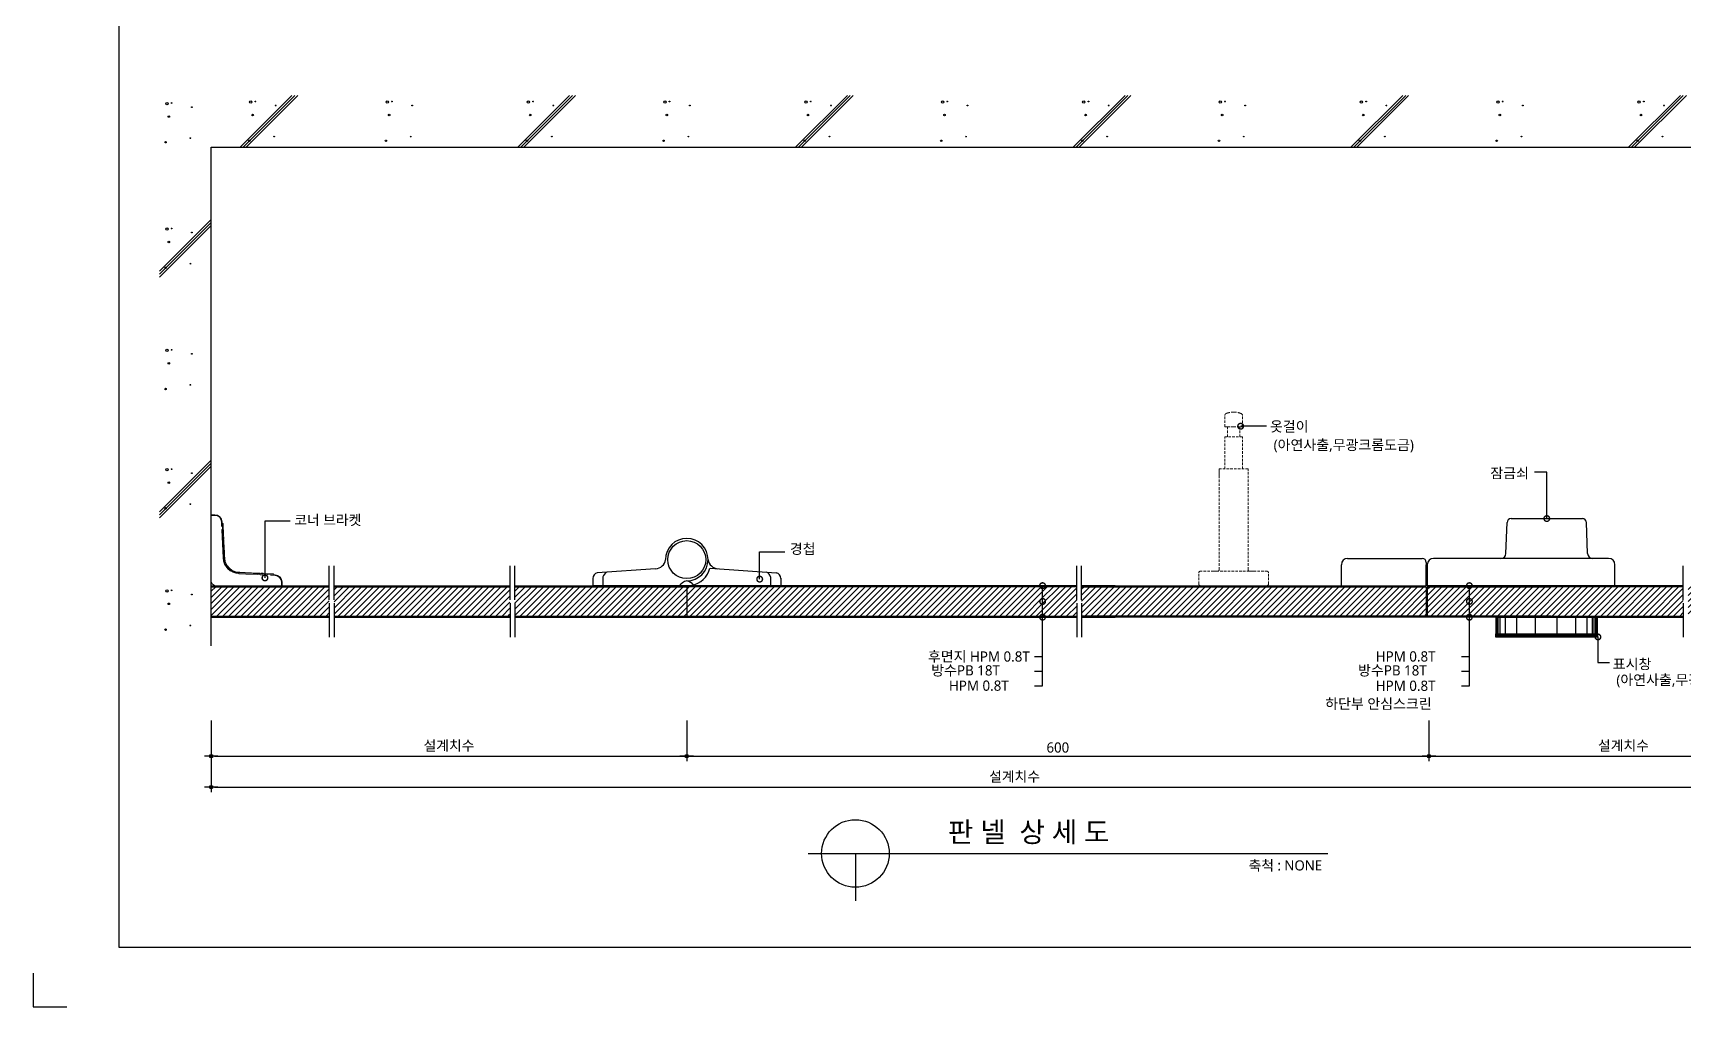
# Model space of a CAD drawing. Extents: x -256 to 8104, y -176 to 5714.
# Drawn here: x -256 to 4629, y -176 to 2705 of the extents above; entities that cross this region are included whole.
import ezdxf
from ezdxf.enums import TextEntityAlignment as Align

# ---------------------------------------------------------------- set-up
doc = ezdxf.new("R2010")
doc.units = 0
doc.header["$LTSCALE"] = 30
doc.linetypes.add('HIDDEN', pattern=[0.375, 0.25, -0.125])
doc.layers.get('0').update_dxf_attribs({"linetype": 'CONTINUOUS'})
doc.layers.get('DEFPOINTS').update_dxf_attribs({"linetype": 'CONTINUOUS'})
for name, color, linetype in [('02---제품선', 4, 'CONTINUOUS'), ('C', 2, 'CONTINUOUS'), ('DIM', 7, 'CONTINUOUS'), ('HID', 9, 'HIDDEN'), ('TIT', 3, 'CONTINUOUS'), ('경첩', 4, 'CONTINUOUS'), ('문자', 3, 'CONTINUOUS'), ('부자재', 4, 'CONTINUOUS'), ('잠금쇠(회전형)', 4, 'CONTINUOUS'), ('치수', 1, 'CONTINUOUS'), ('판넬', 2, 'CONTINUOUS'), ('해치', 8, 'CONTINUOUS')]:
    doc.layers.add(name, color=color, linetype=linetype)
doc.styles.add('돋움', font='malgun.ttf')
doc.dimstyles.new('10', dxfattribs={"dimscale": 10, "dimtxt": 3, "dimasz": 1, "dimexe": 1.5, "dimexo": 2, "dimgap": 1, "dimtad": 1, "dimdec": 0, "dimlunit": 6, "dimtxsty": '돋움', "dimblk": 'DIMDOT', "dimcen": -1, "dimdle": 1.5, "dimclrt": 3, "dimazin": 3, "dimtfac": 1, "dimtdec": 0, "dimtix": 1, "dimtmove": 2, "dimatfit": 3, "dimldrblk": 'DIMDOT', "dimarcsym": 0})
pattern_1 = [(45, (-3655.78, 5352.629), (-8.980256, 8.980256), [])]

# ---------------------------------------------------------------- blocks, each defined once
blk = doc.blocks.new('DIMDOT')
at = {"linetype": 'Continuous'}
blk.add_line((-2, 0), (2, 0), dxfattribs=at)
for radius in [0.5, 0.25]:
    blk.add_circle((0, 0), radius, dxfattribs=at)
blk = doc.blocks.new('*D66')
at = {"layer": 'DEFPOINTS', "color": 0}
for p in [(4997.6, 6128.1), (6404.7, 6128.1), (6404.7, 6002.4)]:
    blk.add_point(p, dxfattribs=at)
at = {"layer": 'DIM', "color": 0, "lineweight": -2, "ltscale": 10}
for p, q in [((4997.6, 6108.1), (4997.6, 5987.4)), ((6404.7, 6108.1), (6404.7, 5987.4)), ((5007.6, 6002.4), (6394.7, 6002.4))]:
    blk.add_line(p, q, dxfattribs=at)
at = {"layer": 'DIM', "color": 0, "lineweight": -2, "xscale": 10, "yscale": 10, "zscale": 10, "rotation": 180}
blk.add_blockref('DIMDOT', (4997.6, 6002.4), dxfattribs=at)
at = {"layer": 'DIM', "color": 0, "lineweight": -2, "xscale": 10, "yscale": 10, "zscale": 10}
blk.add_blockref('DIMDOT', (6404.7, 6002.4), dxfattribs=at)
at = {"layer": 'DIM', "color": 3, "insert": (5701.2, 6032.1), "char_height": 30, "attachment_point": 5, "style": '돋움'}
blk.add_mtext('설계치수', dxfattribs=at)
blk = doc.blocks.new('*D67')
at = {"layer": 'DEFPOINTS', "color": 0}
for p in [(4997.6, 6128.1), (9751.5, 6128.1), (9751.5, 5911)]:
    blk.add_point(p, dxfattribs=at)
at = {"layer": 'DIM', "color": 0, "lineweight": -2, "ltscale": 10}
for p, q in [((4997.6, 6108.1), (4997.6, 5896)), ((9751.5, 6108.1), (9751.5, 5896)), ((5007.6, 5911), (9741.5, 5911))]:
    blk.add_line(p, q, dxfattribs=at)
at = {"layer": 'DIM', "color": 0, "lineweight": -2, "xscale": 10, "yscale": 10, "zscale": 10, "rotation": 180}
blk.add_blockref('DIMDOT', (4997.6, 5911), dxfattribs=at)
at = {"layer": 'DIM', "color": 0, "lineweight": -2, "xscale": 10, "yscale": 10, "zscale": 10}
blk.add_blockref('DIMDOT', (9751.5, 5911), dxfattribs=at)
at = {"layer": 'DIM', "color": 3, "insert": (7374.6, 5940.6), "char_height": 30, "attachment_point": 5, "style": '돋움'}
blk.add_mtext('설계치수', dxfattribs=at)
blk = doc.blocks.new('_DOTSMALL')
at = {"color": 0, "linetype": 'ByBlock', "const_width": 0.5}
blk.add_lwpolyline([(-0.0625, 0, 1), (0.0625, 0, 1)], format="xyb", close=True, dxfattribs=at)
blk = doc.blocks.new('A$C63EC304E')
at = {"layer": '치수', "color": 1, "xscale": 2.5, "yscale": 2.5, "zscale": 2.5, "rotation": 234.3098741996962}
blk.add_blockref('_DOTSMALL', (0.31, 0.31), dxfattribs=at)
blk = doc.blocks.new('A$C2BC9653E')
at = {"layer": '치수', "xscale": 0.3333333333333333, "yscale": 0.3333333333333333, "zscale": 0.3333333333333333}
blk.add_blockref('A$C63EC304E', (0, 0), dxfattribs=at)
blk = doc.blocks.new('A$C7FC71301')
at = {"layer": '치수', "rotation": 180}
blk.add_blockref('A$C2BC9653E', (0.21, 0.21), dxfattribs=at)
blk = doc.blocks.new('A$C4A20372B')
at = {"layer": '치수'}
blk.add_blockref('A$C7FC71301', (0, 0), dxfattribs=at)
blk = doc.blocks.new('A$C566469F5')
at = {"layer": '치수'}
blk.add_blockref('A$C4A20372B', (0, 0), dxfattribs=at)
blk = doc.blocks.new('A$C7E317CD4')
at = {"layer": '해치', "xscale": 2, "yscale": 2, "zscale": 2}
blk.add_blockref('A$C566469F5', (0, 0), dxfattribs=at)
blk = doc.blocks.new('A$C601D7F27')
at = {"layer": '치수'}
blk.add_blockref('A$C7E317CD4', (0, 0), dxfattribs=at)
blk = doc.blocks.new('A$C38802C08')
at = {"layer": '치수'}
blk.add_blockref('A$C601D7F27', (0, 0), dxfattribs=at)
blk = doc.blocks.new('*D68')
at = {"layer": 'DEFPOINTS', "color": 0}
for p in [(8600.7, 6128.1), (9751.5, 6128.1), (9751.5, 6002.4)]:
    blk.add_point(p, dxfattribs=at)
at = {"layer": 'DIM', "color": 0, "lineweight": -2, "ltscale": 10}
for p, q in [((8600.7, 6108.1), (8600.7, 5987.4)), ((9751.5, 6108.1), (9751.5, 5987.4)), ((8610.7, 6002.4), (9741.5, 6002.4))]:
    blk.add_line(p, q, dxfattribs=at)
at = {"layer": 'DIM', "color": 0, "lineweight": -2, "xscale": 10, "yscale": 10, "zscale": 10, "rotation": 180}
blk.add_blockref('DIMDOT', (8600.7, 6002.4), dxfattribs=at)
at = {"layer": 'DIM', "color": 0, "lineweight": -2, "xscale": 10, "yscale": 10, "zscale": 10}
blk.add_blockref('DIMDOT', (9751.5, 6002.4), dxfattribs=at)
at = {"layer": 'DIM', "color": 3, "insert": (9176.1, 6032.1), "char_height": 30, "attachment_point": 5, "style": '돋움'}
blk.add_mtext('설계치수', dxfattribs=at)
blk = doc.blocks.new('*D69')
at = {"layer": 'DEFPOINTS', "color": 0}
for p in [(6404.7, 6128.1), (8600.7, 6128.1), (8600.7, 6002.4)]:
    blk.add_point(p, dxfattribs=at)
at = {"layer": 'DIM', "color": 0, "lineweight": -2, "ltscale": 10}
for p, q in [((6404.7, 6108.1), (6404.7, 5987.4)), ((8600.7, 6108.1), (8600.7, 5987.4)), ((6414.7, 6002.4), (8590.7, 6002.4))]:
    blk.add_line(p, q, dxfattribs=at)
at = {"layer": 'DIM', "color": 0, "lineweight": -2, "xscale": 10, "yscale": 10, "zscale": 10, "rotation": 180}
blk.add_blockref('DIMDOT', (6404.7, 6002.4), dxfattribs=at)
at = {"layer": 'DIM', "color": 0, "lineweight": -2, "xscale": 10, "yscale": 10, "zscale": 10}
blk.add_blockref('DIMDOT', (8600.7, 6002.4), dxfattribs=at)
at = {"layer": 'DIM', "color": 3, "insert": (7502.7, 6027.9), "char_height": 30, "attachment_point": 5, "style": '돋움'}
blk.add_mtext('600', dxfattribs=at)
blk = doc.blocks.new('A$C06B31977')
for p, q in [((1.26, 11.06), (1.26, 21.17)), ((1.26, 10.11), (1.26, 0))]:
    blk.add_line(p, q)
blk = doc.blocks.new('EDGE_01', base_point=(4726.3, 5436.3))
at = {"layer": '해치', "transparency": 33554687}
h = blk.add_hatch(dxfattribs=at)
h.set_pattern_fill('ANSI31', color=256, scale=4, style=0)
h.set_pattern_definition(pattern_1)
h.paths.add_polyline_path([(5346.7, 6455.2), (5346.7, 6464.7), (5346.7, 6503.4), (4997.6, 6503.4), (4997.6, 6416.8), (5346.7, 6416.8)])
h.paths.add_polyline_path([(5361.3, 6455.2), (5361.3, 6464.7), (5361.3, 6503.4), (5881.7, 6503.4), (5881.7, 6455.2), (5881.7, 6416.8), (5361.3, 6416.8)])
at = {"layer": '해치'}
h = blk.add_hatch(dxfattribs=at)
h.set_pattern_fill('ANSI31', color=256, scale=4)
h.set_pattern_definition(pattern_1)
h.paths.add_polyline_path([(6404.7, 6416.8), (6404.7, 6503.4), (5896.4, 6503.4), (5896.4, 6416.8)])
at = {"layer": '해치', "transparency": 33554687}
h = blk.add_hatch(dxfattribs=at)
h.set_pattern_fill('ANSI31', color=256, scale=4)
h.set_pattern_definition(pattern_1)
h.paths.add_polyline_path([(6404.7, 6503.4), (6404.7, 6416.8), (7457.7, 6416.8), (7457.7, 6458, -0.610943), (7456, 6461.3, -0.241509), (7457.7, 6462.2), (7457.7, 6503.4)])
h = blk.add_hatch(dxfattribs=at)
h.set_pattern_fill('ANSI31', color=256, scale=4)
h.set_pattern_definition(pattern_1)
h.paths.add_polyline_path([(7558.4, 6503.4), (7457.7, 6503.4), (7457.7, 6462.2, -0.610943), (7459.4, 6458.9, -0.241509), (7457.7, 6458), (7457.7, 6416.8), (7558.4, 6416.8)])
h = blk.add_hatch(dxfattribs=at)
h.set_pattern_fill('ANSI31', color=256, scale=4)
h.set_pattern_definition(pattern_1)
h.paths.add_polyline_path([(8592.7, 6416.8), (8592.7, 6503.4), (7672.6, 6503.4), (7573, 6503.4), (7573, 6464.7), (7573, 6455.2), (7573, 6416.8), (7672.6, 6416.8)])
h = blk.add_hatch(dxfattribs=at)
h.set_pattern_fill('ANSI31', color=256, scale=4, style=0)
h.set_pattern_definition(pattern_1)
h.paths.add_polyline_path([(9367.6, 6455.2), (9367.6, 6464.7), (9367.6, 6503.4), (9751.5, 6503.4), (9751.5, 6416.8), (9367.6, 6416.8)])
edge = h.paths.add_edge_path()
edge.add_line((9353, 6455.2), (9353, 6464.7))
edge.add_line((9353, 6464.7), (9353, 6503.4))
edge.add_line((9353, 6503.4), (8720.5, 6503.4))
edge.add_line((8720.5, 6503.4), (8720.5, 6462.2))
edge.add_arc((8720.5, 6460.1), 2.08, -35.6901, 90, ccw=False)
edge.add_arc((8720.5, 6460.1), 2.08, 270, 324.3099, ccw=False)
edge.add_line((8720.5, 6458), (8720.5, 6416.8))
edge.add_line((8720.5, 6416.8), (9353, 6416.8))
edge.add_line((9353, 6416.8), (9353, 6455.2))
h.paths.add_polyline_path([(8595.7, 6503.4), (8595.7, 6416.8), (8720.5, 6416.8), (8720.5, 6458, -0.610943), (8718.9, 6461.3, -0.241509), (8720.5, 6462.2), (8720.5, 6503.4)])
h.paths.add_polyline_path([(10169.2, 6503.4), (9751.5, 6503.4), (9751.5, 6416.8), (10169.2, 6416.8)])
for p, q in [((4997.6, 7803.8), (10169.2, 7803.8)), ((4997.6, 6328.8), (4997.6, 7803.8))]:
    blk.add_line(p, q)
at = {"color": 2}
for p, q in [((6404.7, 6506.8), (6404.7, 6413.4)), ((8592.7, 6503.4), (8592.7, 6416.8)), ((8595.7, 6503.4), (8595.7, 6416.8)), ((4470.4, 5360.6), (4470.4, 5260.6)), ((4470.4, 5360.6), (4470.4, 5260.6)), ((4470.4, 5360.6), (4470.4, 5260.6)), ((4470.4, 5360.6), (4470.4, 5260.6)), ((4470.4, 5260.6), (4570.4, 5260.6))]:
    blk.add_line(p, q, dxfattribs=at)
for points in [[(4725.6, 10974.7), (11977.9, 10974.7), (11977.9, 5436.4), (4725.6, 5436.4)], [(4725.6, 10974.7), (11977.9, 10974.7), (11977.9, 5436.4), (4725.6, 5436.4)], [(4725.6, 10974.7), (12707.5, 10974.7), (12707.5, 5436.4), (4725.6, 5436.4)]]:
    blk.add_lwpolyline(points, close=True, dxfattribs=at)
at = {"layer": '02---제품선'}
for p, q in [((8828.4, 6601.9), (8831.6, 6693.3)), ((8844, 6705.3), (9054.5, 6705.3)), ((9070.1, 6601.9), (9066.9, 6693.3)), ((8341.4, 6568.8), (8341.4, 6506.8)), ((8360.1, 6587.4), (8580.3, 6587.4)), ((8592.7, 6575), (8592.7, 6506.8)), ((8592.7, 6506.8), (8592.7, 6568.8)), ((8595.7, 6568.8), (8595.7, 6506.8)), ((8800.4, 6587.4), (8614.3, 6587.4)), ((8813.4, 6587.4), (8800.4, 6587.4)), ((9085.1, 6587.4), (8813.4, 6587.4)), ((9132.2, 6587.4), (9085.1, 6587.4)), ((9150.8, 6506.8), (9150.8, 6568.8)), ((8341.4, 6506.8), (8592.7, 6506.8)), ((9150.8, 6506.8), (8595.7, 6506.8))]:
    blk.add_line(p, q, dxfattribs=at)
for centre, radius, start, end in [((8844, 6692.9), 12.4, 90, 178), ((9054.5, 6692.9), 12.4, 2, 90), ((8813.4, 6602.4), 15, 270, 358), ((9085.1, 6602.4), 15, 182, 270), ((8360.1, 6568.8), 18.6, 90, 180), ((8580.3, 6575), 12.4, 0, 90), ((8614.3, 6568.8), 18.6, 90, 180), ((9132.2, 6568.8), 18.6, 0, 90)]:
    blk.add_arc(centre, radius, start, end, dxfattribs=at)
at = {"layer": 'C'}
for p, q in [((4997.6, 6503.4), (5346.7, 6503.4)), ((5361.3, 6503.4), (5881.7, 6503.4)), ((5896.4, 6503.4), (6404.7, 6503.4)), ((7558.4, 6503.4), (6404.7, 6503.4)), ((7573, 6503.4), (8592.7, 6503.4)), ((7672.6, 6503.4), (7573, 6503.4)), ((8595.7, 6503.4), (8962.7, 6503.4)), ((9353, 6503.4), (8962.7, 6503.4)), ((4997.6, 6416.8), (5346.7, 6416.8)), ((5361.3, 6416.8), (5881.7, 6416.8)), ((5896.4, 6416.8), (6421, 6416.8)), ((6404.7, 6416.8), (7558.4, 6416.8)), ((8592.7, 6416.8), (7573, 6416.8)), ((7573, 6416.8), (7672.6, 6416.8)), ((8962.7, 6416.8), (8595.7, 6416.8)), ((8962.7, 6416.8), (9353, 6416.8))]:
    blk.add_line(p, q, dxfattribs=at)
at = {"layer": 'HID', "lineweight": 15}
for p, q in [((7996.8, 6976.9), (7996.8, 7012.5)), ((8048.7, 6976.9), (8048.7, 7012.5)), ((7996.8, 6976.9), (8004.7, 6976.9)), ((7996.8, 6852.1), (7996.8, 6947.1)), ((8048.7, 6947.1), (7996.8, 6947.1)), ((8004.7, 6976.9), (8022.8, 6976.9)), ((8004.7, 6976.9), (8004.7, 6947.1)), ((8040.8, 6976.9), (8022.8, 6976.9)), ((8048.7, 6976.9), (8040.8, 6976.9)), ((8040.8, 6976.9), (8040.8, 6947.1)), ((8048.7, 6852.1), (8048.7, 6947.1)), ((8065.4, 6852.1), (7980.1, 6852.1)), ((7980.1, 6828.4), (7980.1, 6852.1)), ((7980.1, 6554.5), (7980.1, 6852.1)), ((8065.4, 6554.5), (8065.4, 6852.1)), ((7975.1, 6549.5), (7924.5, 6549.5)), ((8080.4, 6549.5), (7965.1, 6549.5)), ((8070.4, 6549.5), (8121, 6549.5)), ((7919.5, 6511.8), (7919.5, 6544.5)), ((8121, 6506.8), (7924.5, 6506.8)), ((8126, 6511.8), (8126, 6544.5)), ((8674.3, 6506.8), (8706, 6506.8)), ((8706, 6506.8), (8896, 6506.8))]:
    blk.add_line(p, q, dxfattribs=at)
for centre, radius, start, end in [((8005.5, 7007.2), 10.2, 101.3021, 148.9655), ((8027.7, 6935.1), 85.6, 93.3455, 106.4545), ((8017.8, 6935.1), 85.6, 73.5455, 86.6545), ((8040, 7007.2), 10.2, 31.0345, 78.6979), ((7924.5, 6544.5), 5, 90, 180), ((7975.1, 6554.5), 5, 270, 0), ((8070.4, 6554.5), 5, 180, 270), ((8121, 6544.5), 5, 0, 90), ((7924.5, 6511.8), 5, 180, 270), ((8121, 6511.8), 5, 270, 0)]:
    blk.add_arc(centre, radius, start, end, dxfattribs=at)
at = {"layer": 'TIT', "color": 7}
for p, q in [((6763.7, 5714.6), (8301.5, 5714.6)), ((6903.7, 5714.6), (6903.7, 5574.6))]:
    blk.add_line(p, q, dxfattribs=at)
blk.add_circle((6903.7, 5714.6), 100, dxfattribs=at)
at = {"layer": '경첩', "color": 4, "linetype": 'Continuous', "lineweight": 15}
for p, q in [((4997.6, 6716.8), (5008.3, 6716.8)), ((4997.6, 6714.4), (4997.6, 6716.8)), ((4997.6, 6694.4), (4997.6, 6714.4)), ((5008.3, 6714.4), (4997.6, 6714.4)), ((4997.6, 6691.1), (4997.6, 6693.4)), ((5008.3, 6714.4), (5008.3, 6716.8)), ((5028.5, 6682.3), (5027.8, 6695.8)), ((5030.2, 6695.9), (5031.3, 6672.5)), ((4997.6, 6691.1), (4997.6, 6520.8)), ((5032.9, 6588.7), (5028.9, 6672.4)), ((5032, 6691.3), (5030.5, 6689.8)), ((5033, 6685.7), (5030.8, 6683.5)), ((5031.3, 6672.5), (5035.2, 6588.8)), ((5034.2, 6660.5), (5031.9, 6658.2)), ((5034.5, 6654.2), (5032.2, 6651.9)), ((5034.6, 6651), (5032.4, 6648.8)), ((5034.9, 6644.7), (5032.7, 6642.5)), ((5033, 6685.7), (5034.2, 6660.5)), ((5034.6, 6651), (5034.9, 6644.7)), ((5035.1, 6641.6), (5032.8, 6639.3)), ((5036.3, 6614.8), (5034.1, 6612.6)), ((5036.3, 6614.7), (5034.1, 6612.5)), ((5036.5, 6610.8), (5034.3, 6608.5)), ((5036.6, 6608.5), (5034.4, 6606.3)), ((5037, 6600), (5034.8, 6597.7)), ((5037.1, 6599), (5034.8, 6596.8)), ((5037.2, 6595.9), (5035, 6593.6)), ((5037.3, 6594.9), (5035, 6592.7)), ((5035.1, 6641.6), (5036.3, 6614.8)), ((5036.3, 6614.7), (5036.5, 6610.8)), ((5036.6, 6608.5), (5037, 6600)), ((5037, 6600), (5037.1, 6599)), ((5037.1, 6599), (5037.2, 6595.9)), ((5037.2, 6595.9), (5037.3, 6594.9)), ((5037.3, 6594.9), (5037.5, 6588.9)), ((5037.7, 6586.4), (5035.6, 6584.3)), ((5038, 6584.4), (5036, 6582.3)), ((5038.7, 6580.9), (5036.7, 6579)), ((5036.8, 6578.9), (5038.7, 6580.9)), ((5040.1, 6576), (5038.3, 6574.2)), ((5041.6, 6572.3), (5039.9, 6570.5)), ((5042.7, 6570.1), (5041, 6568.3)), ((5045.2, 6566), (5043.6, 6564.3)), ((5046.6, 6564), (5045, 6562.4)), ((5056.8, 6554.4), (5055.1, 6552.7)), ((5058.8, 6553.1), (5057.1, 6551.4)), ((5063.1, 6550.8), (5061.3, 6549.1)), ((5065.4, 6549.8), (5063.6, 6548)), ((5070.4, 6548.2), (5068.5, 6546.3)), ((5079.7, 6546.7), (5082, 6546.6)), ((5079.8, 6546.7), (5135.6, 6544.1)), ((5082, 6546.6), (5079.8, 6544.4)), ((5011.6, 6506.8), (5181.9, 6506.8)), ((5163.3, 6538.1), (5079.5, 6542)), ((5079.6, 6544.4), (5163.4, 6540.4)), ((5135.6, 6544.1), (5133.3, 6541.8)), ((5141.9, 6543.8), (5139.6, 6541.5)), ((5145, 6543.6), (5142.8, 6541.4)), ((5151.3, 6543.3), (5149.1, 6541.1)), ((5151.3, 6543.3), (5181.3, 6541.9)), ((5163.4, 6540.4), (5186.7, 6539.3)), ((5186.6, 6537), (5173.1, 6537.6)), ((5182.1, 6541.1), (5180.6, 6539.6)), ((5182.1, 6541.1), (5181.3, 6541.9)), ((5184.3, 6506.8), (5181.9, 6506.8)), ((5205.3, 6506.8), (5185.2, 6506.8)), ((5205.3, 6506.8), (5205.3, 6517.4)), ((5205.3, 6517.4), (5207.6, 6517.4)), ((5207.6, 6506.8), (5205.3, 6506.8)), ((5207.6, 6517.4), (5207.6, 6506.8))]:
    blk.add_line(p, q, dxfattribs=at)
at = {"layer": '경첩', "color": 4, "linetype": 'Continuous', "lineweight": 15, "flags": 128}
for points in [[(5027.8, 6695.8), (5028.3, 6695.8), (5028.7, 6695.8), (5029.1, 6695.8), (5029.5, 6695.8), (5029.8, 6695.9), (5030, 6695.9), (5030.1, 6695.9), (5030.2, 6695.9)], [(5031.3, 6672.5), (5031.2, 6672.5), (5031.1, 6672.5), (5030.9, 6672.5), (5030.6, 6672.5), (5030.2, 6672.5), (5029.8, 6672.5), (5029.4, 6672.5), (5028.9, 6672.4)], [(5032.8, 6690.5), (5032.6, 6690.6), (5032.4, 6690.8), (5032.3, 6690.9), (5032.2, 6691.1), (5032.1, 6691.1), (5032, 6691.2), (5032, 6691.2), (5032, 6691.3)], [(5032.8, 6690.5), (5032.8, 6689.5), (5032.9, 6688.3), (5032.9, 6687), (5033, 6685.7)], [(5034.2, 6660.5), (5034.2, 6659.2), (5034.3, 6658.1), (5034.3, 6657), (5034.4, 6656), (5034.4, 6655.2), (5034.4, 6654.7), (5034.5, 6654.3), (5034.5, 6654.2)], [(5036.3, 6614.8), (5036.3, 6614.8), (5036.3, 6614.7)], [(5036.5, 6610.8), (5036.5, 6610.1), (5036.6, 6609.3), (5036.6, 6608.5)], [(5035.2, 6588.8), (5035.2, 6588.8), (5035, 6588.8), (5034.8, 6588.8), (5034.5, 6588.8), (5034.2, 6588.7), (5033.8, 6588.7), (5033.3, 6588.7), (5032.9, 6588.7)], [(5037.7, 6586.4), (5037.9, 6584.9), (5038, 6584.4)], [(5038.7, 6580.9), (5038.7, 6580.9), (5038.7, 6580.9)], [(5079.6, 6544.4), (5079.6, 6544.3), (5079.6, 6544.2), (5079.6, 6544), (5079.6, 6543.7), (5079.6, 6543.3), (5079.6, 6542.9), (5079.5, 6542.5), (5079.5, 6542)], [(5135.6, 6544.1), (5136.7, 6544), (5137.7, 6544), (5138.7, 6543.9), (5139.6, 6543.9), (5140.4, 6543.8), (5141, 6543.8), (5141.5, 6543.8), (5141.8, 6543.8), (5141.9, 6543.8)], [(5145, 6543.6), (5145.1, 6543.6), (5145.5, 6543.6), (5146.1, 6543.6), (5146.9, 6543.5), (5147.8, 6543.5), (5148.9, 6543.4), (5150.1, 6543.4), (5151.3, 6543.3)], [(5163.4, 6540.4), (5163.4, 6540.4), (5163.4, 6540.2), (5163.4, 6540), (5163.3, 6539.7), (5163.3, 6539.4), (5163.3, 6539), (5163.3, 6538.6), (5163.3, 6538.1)], [(5186.6, 6537), (5186.6, 6537.5), (5186.6, 6537.9), (5186.7, 6538.3), (5186.7, 6538.6), (5186.7, 6538.9), (5186.7, 6539.1), (5186.7, 6539.3), (5186.7, 6539.3)]]:
    blk.add_lwpolyline(points, dxfattribs=at)
at = {"layer": '경첩', "color": 4, "linetype": 'Continuous', "lineweight": 15}
for centre, radius, start, end in [((5008.3, 6694.8), 21.9, 2.6983, 90), ((5008.3, 6694.8), 19.6, 2.6983, 90), ((5081.8, 6591), 49, 182.6983, 267.3017), ((5081.8, 6591), 46.7, 182.6983, 267.3017), ((5081.8, 6591), 44.3, 182.6983, 185.9088), ((5081.8, 6591), 44.3, 188.6056, 193.1623), ((5081.8, 6591), 44.3, 193.2431, 199.766), ((5081.8, 6591), 44.3, 199.766, 204.9948), ((5081.8, 6591), 44.3, 208.1736, 214.3849), ((5081.8, 6591), 44.3, 214.3855, 217.4388), ((5081.8, 6591), 44.3, 217.4392, 235.6151), ((5081.8, 6591), 44.3, 235.6142, 238.7009), ((5081.8, 6591), 44.3, 238.7002, 245.0052), ((5081.8, 6591), 44.3, 248.2494, 255.0002), ((5081.8, 6591), 44.3, 255, 267.3017), ((5011.6, 6520.8), 14, 180, 270), ((5185.7, 6517.4), 19.6, 0, 87.3017), ((5185.7, 6517.4), 21.9, 0, 87.3017)]:
    blk.add_arc(centre, radius, start, end, dxfattribs=at)
at = {"layer": '부자재'}
for p, q in [((6312.5, 6556.8), (6139.7, 6544.7)), ((6473.5, 6558.8), (6669.4, 6544.8)), ((6126.7, 6528.9), (6126.7, 6506.8)), ((6404.7, 6506.8), (6126.7, 6506.8)), ((6156.7, 6532.9), (6156.7, 6506.8)), ((6418.9, 6506.8), (6682.8, 6506.8)), ((6652.8, 6532.9), (6652.8, 6506.8)), ((6682.8, 6528.9), (6682.8, 6506.8))]:
    blk.add_line(p, q, dxfattribs=at)
at = {"layer": '부자재', "color": 1}
blk.add_circle((6404.7, 6583.8), 56.2, dxfattribs=at)
at = {"layer": '부자재'}
for centre, radius, start, end in [((6404.7, 6583.8), 63, 270, 180), ((6177.1, 6527.3), 21.2, 113.4077, 164.5497), ((6311, 6587.8), 31, 272.9231, 352.4724), ((6406.9, 6575.4), 68.6, 280.084, 345.9792), ((6498.5, 6587.8), 31, 187.5276, 267.0769), ((6632.3, 6527.3), 21.2, 15.4503, 67.3004), ((6143.5, 6528.4), 16.8, 101.7765, 181.6712), ((6413.3, 6482.2), 39.5, 102.5267, 141.5475), ((6396.2, 6482.2), 39.5, 43.1003, 77.4733), ((6666, 6528.4), 16.8, 358.3288, 78.2235)]:
    blk.add_arc(centre, radius, start, end, dxfattribs=at)
at = {"layer": '잠금쇠(회전형)', "linetype": 'Continuous', "lineweight": 15}
for p, q in [((8799, 6412.8), (9099.4, 6412.8)), ((8799, 6412.8), (8799, 6364.5)), ((8799.9, 6412.8), (8799.9, 6364.5)), ((9099.4, 6412.8), (9099.4, 6364.5)), ((8798, 6364.5), (9100.4, 6364.5)), ((8798, 6355.2), (8798, 6364.5)), ((8798, 6355.5), (9100.4, 6355.5)), ((9100.4, 6355.2), (9100.4, 6364.5))]:
    blk.add_line(p, q, dxfattribs=at)
at = {"layer": '치수'}
for p, q in [((8119.7, 6978.4), (8043.7, 6978.4)), ((8949.2, 6842.5), (8912.6, 6842.5)), ((8949.2, 6705.3), (8949.2, 6842.5)), ((5157.1, 6698.4), (5231.2, 6698.4)), ((5157.1, 6530), (5157.1, 6698.4)), ((6620.3, 6526), (6620.3, 6606.9)), ((6620.3, 6606.9), (6694.5, 6606.9)), ((7457.7, 6210.2), (7457.7, 6506.8)), ((8720.5, 6210.2), (8720.5, 6506.8)), ((9100.4, 6355.2), (9100.4, 6279.4)), ((7433.9, 6297), (7457.7, 6297)), ((7433.9, 6253.5), (7457.7, 6253.5)), ((8696.8, 6297), (8720.5, 6297)), ((8696.8, 6253.5), (8720.5, 6253.5)), ((9100.4, 6279.4), (9134.7, 6279.4)), ((7433.9, 6210.2), (7457.7, 6210.2)), ((8696.8, 6210.2), (8720.5, 6210.2))]:
    blk.add_line(p, q, dxfattribs=at)
at = {"layer": '판넬', "color": 1}
for p, q in [((4997.6, 6506.8), (5346.7, 6506.8)), ((5361.3, 6506.8), (5881.7, 6506.8)), ((5896.4, 6506.8), (6384.3, 6506.8)), ((7558.4, 6506.8), (6404.7, 6506.8)), ((7573, 6506.8), (8590.7, 6506.8)), ((7672.6, 6506.8), (7573, 6506.8)), ((8600.7, 6506.8), (8962.7, 6506.8)), ((9353, 6506.8), (8962.7, 6506.8)), ((4997.6, 6413.4), (5346.7, 6413.4)), ((5361.3, 6413.4), (5881.7, 6413.4)), ((5896.4, 6413.4), (6424.3, 6413.4)), ((6404.7, 6413.4), (7558.4, 6413.4)), ((8595.7, 6413.4), (7573, 6413.4)), ((7573, 6413.4), (7672.6, 6413.4)), ((8962.7, 6413.4), (8595.7, 6413.4)), ((8962.7, 6413.4), (9353, 6413.4))]:
    blk.add_line(p, q, dxfattribs=at)
at = {"layer": '해치'}
for p, q in [((5083.5, 7803.8), (5236.7, 7956.9)), ((5101.2, 7803.8), (5254.3, 7956.9)), ((5905.1, 7803.8), (6058.2, 7956.9)), ((5922.7, 7803.8), (6075.9, 7956.9)), ((6726.7, 7803.8), (6879.8, 7956.9)), ((6744.3, 7803.8), (6897.5, 7956.9)), ((7548.2, 7803.8), (7701.4, 7956.9)), ((7565.9, 7803.8), (7719, 7956.9)), ((8369.8, 7803.8), (8522.9, 7956.9)), ((8387.5, 7803.8), (8540.6, 7956.9)), ((9191.4, 7803.8), (9344.5, 7956.9)), ((9209, 7803.8), (9362.2, 7956.9)), ((4844.5, 7436.9), (4997.6, 7590)), ((4844.5, 7419.3), (4997.6, 7572.4)), ((4844.5, 6725.3), (4997.6, 6878.4)), ((4844.5, 6707.6), (4997.6, 6860.8)), ((8801.8, 6412.8), (8801.8, 6364.5)), ((8804.8, 6412.8), (8804.8, 6364.5)), ((8810, 6412.8), (8810, 6364.5)), ((8826.3, 6412.8), (8826.3, 6364.5)), ((8859.6, 6412.8), (8859.6, 6364.5)), ((8915.1, 6412.8), (8915.1, 6364.5)), ((8978.8, 6412.8), (8978.8, 6364.5)), ((9034.4, 6412.8), (9034.4, 6364.5)), ((9067.7, 6412.8), (9067.7, 6364.5)), ((9084, 6412.8), (9084, 6364.5)), ((9088.5, 6412.8), (9088.5, 6364.5)), ((9093.7, 6412.8), (9093.7, 6364.5)), ((9096.7, 6412.8), (9096.7, 6364.5)), ((9098.6, 6412.8), (9098.6, 6364.5)), ((8798, 6361.4), (9100.4, 6361.4)), ((8798, 6359.8), (9100.4, 6359.8)), ((8798, 6358.3), (9100.4, 6358.3)), ((8798, 6357.3), (9100.4, 6357.3)), ((8798, 6356.4), (9100.4, 6356.4)), ((8798, 6355.2), (9100.4, 6355.2))]:
    blk.add_line(p, q, dxfattribs=at)
at = {"layer": '해치', "color": 2}
for p, q in [((5092.4, 7803.8), (5245.5, 7956.9)), ((5913.9, 7803.8), (6067.1, 7956.9)), ((6735.5, 7803.8), (6888.6, 7956.9)), ((7557.1, 7803.8), (7710.2, 7956.9)), ((8378.6, 7803.8), (8531.8, 7956.9)), ((9200.2, 7803.8), (9353.3, 7956.9)), ((4844.5, 7428.1), (4997.6, 7581.2)), ((4844.5, 6716.5), (4997.6, 6869.6))]:
    blk.add_line(p, q, dxfattribs=at)
at = {"layer": '해치'}
for centre, radius in [((4866.6, 7933), 3.36), ((4880.5, 7934.6), 1.12), ((4940.5, 7922.6), 1.12), ((5114.5, 7937.4), 3.36), ((5128.4, 7938.9), 1.12), ((5188.4, 7927), 1.12), ((5518.5, 7937.4), 3.36), ((5532.4, 7938.9), 1.12), ((5592.4, 7927), 1.12), ((5936, 7937.4), 3.36), ((5949.9, 7938.9), 1.12), ((6009.9, 7927), 1.12), ((6340.1, 7937.4), 3.36), ((6353.9, 7938.9), 1.12), ((6413.9, 7927), 1.12), ((6757.6, 7937.4), 3.36), ((6771.5, 7938.9), 1.12), ((6831.5, 7927), 1.12), ((7161.6, 7937.4), 3.36), ((7175.5, 7938.9), 1.12), ((7235.5, 7927), 1.12), ((7579.2, 7937.4), 3.36), ((7593.1, 7938.9), 1.12), ((7653.1, 7927), 1.12), ((7983.2, 7937.4), 3.36), ((7997.1, 7938.9), 1.12), ((8057.1, 7927), 1.12), ((8400.8, 7937.4), 3.36), ((8414.7, 7938.9), 1.12), ((8474.7, 7927), 1.12), ((8804.8, 7937.4), 3.36), ((8818.7, 7938.9), 1.12), ((8878.7, 7927), 1.12), ((9222.3, 7937.4), 3.36), ((9236.2, 7938.9), 1.12), ((9296.2, 7927), 1.12), ((4872.2, 7894.6), 2.24), ((5120.1, 7899), 2.24), ((5524.1, 7899), 2.24), ((5941.6, 7899), 2.24), ((6345.7, 7899), 2.24), ((6763.2, 7899), 2.24), ((7167.2, 7899), 2.24), ((7584.8, 7899), 2.24), ((7988.8, 7899), 2.24), ((8406.4, 7899), 2.24), ((8810.4, 7899), 2.24), ((9227.9, 7899), 2.24), ((4862.6, 7818.6), 2.24), ((4936, 7830.9), 1.12), ((5110.4, 7822.9), 2.24), ((5183.9, 7835.2), 1.12), ((5514.5, 7822.9), 2.24), ((5587.9, 7835.2), 1.12), ((5932, 7822.9), 2.24), ((6005.5, 7835.2), 1.12), ((6336, 7822.9), 2.24), ((6409.5, 7835.2), 1.12), ((6753.6, 7822.9), 2.24), ((6827, 7835.2), 1.12), ((7157.6, 7822.9), 2.24), ((7231, 7835.2), 1.12), ((7575.2, 7822.9), 2.24), ((7648.6, 7835.2), 1.12), ((7979.2, 7822.9), 2.24), ((8052.6, 7835.2), 1.12), ((8396.7, 7822.9), 2.24), ((8470.2, 7835.2), 1.12), ((8800.8, 7822.9), 2.24), ((8874.2, 7835.2), 1.12), ((9218.3, 7822.9), 2.24), ((9291.8, 7835.2), 1.12), ((4866.6, 7561.7), 3.36), ((4872.2, 7523.3), 2.24), ((4880.5, 7563.2), 1.12), ((4940.5, 7551.3), 1.12), ((4862.6, 7447.2), 2.24), ((4936, 7459.5), 1.12), ((4866.6, 7203), 3.36), ((4880.5, 7204.5), 1.12), ((4940.5, 7192.6), 1.12), ((4872.2, 7164.6), 2.24), ((4862.6, 7088.5), 2.24), ((4936, 7100.8), 1.12), ((4866.6, 6850), 3.36), ((4880.5, 6851.6), 1.12), ((4940.5, 6839.6), 1.12), ((4872.2, 6811.7), 2.24), ((4936, 6747.9), 1.12), ((4862.6, 6735.6), 2.24), ((4866.6, 6491.3), 3.36), ((4872.2, 6453), 2.24), ((4880.5, 6492.9), 1.12), ((4940.5, 6481), 1.12), ((4862.6, 6376.9), 2.24), ((4936, 6389.2), 1.12)]:
    blk.add_circle(centre, radius, dxfattribs=at)
at = {"xscale": 10, "yscale": 10, "zscale": 10}
for p in [(5334.1, 6354.1), (5348.7, 6354.1), (5869.2, 6354.1), (5883.8, 6354.1), (7545.9, 6354.1), (7560.5, 6354.1), (9340.4, 6354.1)]:
    blk.add_blockref('A$C06B31977', p, dxfattribs=at)
at = {"layer": '치수', "xscale": 20, "yscale": 20, "zscale": 20}
for p in [(5152.4, 6525.6), (6616.2, 6521.9)]:
    blk.add_blockref('A$C38802C08', p, dxfattribs=at)
at = {"layer": '해치', "yscale": 20, "zscale": 20}
for p, xscale in [((8047.8, 6974.2), -20), ((8945.1, 6701.1), 20), ((9096.3, 6351), 20)]:
    blk.add_blockref('A$C38802C08', p, dxfattribs=dict(at, xscale=xscale))
at = {"layer": '해치', "xscale": 20, "yscale": 20, "zscale": 20, "rotation": 90}
for p in [(7461.7, 6502.6), (8724.5, 6502.6), (7461.9, 6455.9), (8724.7, 6455.9), (7461.7, 6409.3), (8724.5, 6409.3)]:
    blk.add_blockref('A$C38802C08', p, dxfattribs=at)
at = {"layer": 'TIT', "style": '돋움'}
blk.add_text('판 넬  상 세 도', height=60, dxfattribs=at).set_placement((7655.5, 5748.1), align=Align.RIGHT)
blk.add_text('축척 : NONE', height=30, dxfattribs=at).set_placement((8066.9, 5664.3))
at = {"layer": '문자', "style": '돋움'}
for s, height, p in [('옷걸이', 30.34, (8187.5, 6978.2)), ('(아연사출,무광크롬도금)', 30.337, (8348.6, 6921.8)), ('잠금쇠', 30.34, (8839.4, 6840.1)), ('후면지 HPM 0.8T', 30.337, (7268.9, 6297.7)), ('HPM 0.8T', 30.34, (8531.7, 6297.5)), ('방수PB 18T', 30.34, (7229.7, 6256.6)), ('방수PB 18T', 30.34, (8492.6, 6256.6)), ('표시창', 30.34, (9201.6, 6275.5)), ('HPM 0.8T', 30.34, (7268.9, 6211)), ('HPM 0.8T', 30.34, (8531.7, 6210.7)), ('(아연사출,무광크롬도금)', 30.337, (9362.7, 6226.7)), ('하단부 안심스크린', 30.34, (8451.3, 6157.9))]:
    blk.add_text(s, height=height, dxfattribs=at).set_placement(p, align=Align.MIDDLE)
for s, p in [('코너 브라켓', (5243.4, 6686.1)), ('경첩', (6710.1, 6600.7))]:
    blk.add_text(s, height=30, dxfattribs=at).set_placement(p)
at = {"layer": 'DIM', "ltscale": 10}
for base, p1, p2, text, picture, middle in [((6404.7, 6002.4), (4997.6, 6128.1), (6404.7, 6128.1), '설계치수', '*D66', (5701.2, 6032.1)), ((9751.5, 5911), (4997.6, 6128.1), (9751.5, 6128.1), '설계치수', '*D67', (7374.6, 5940.6)), ((8600.7, 6002.4), (6404.7, 6128.1), (8600.7, 6128.1), '600', '*D69', (7502.7, 6027.9)), ((9751.5, 6002.4), (8600.7, 6128.1), (9751.5, 6128.1), '설계치수', '*D68', (9176.1, 6032.1))]:
    dim = blk.add_linear_dim(base=base, p1=p1, p2=p2, text=text, dimstyle='10', override={"dimtxsty": '돋움'}, dxfattribs=at)
    dim.commit()
    dim.dimension.update_dxf_attribs({"geometry": picture, "text_midpoint": middle})

msp = doc.modelspace()

# ---------------------------------------------------------------- block references
msp.add_blockref('EDGE_01', (0, 0))

doc.saveas('drawing.dxf')
